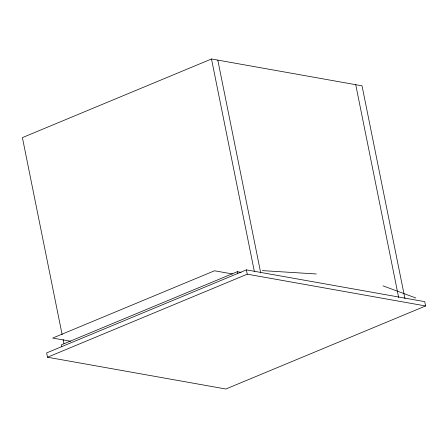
<?xml version="1.0" encoding="UTF-8"?>
<svg xmlns="http://www.w3.org/2000/svg" width="448" height="448" viewBox="0 0 448 448"><rect width="100%" height="100%" fill="white"/><g stroke="black" fill="none" stroke-linecap="round" stroke-linejoin="round"><path stroke-width="0.67" d="M404.947 298.654L362.034 85.82L211.506 58.99L22.4 137.609L62.143 334.701M241.119 272.378L237.3 271.701L61.387 344.831L61.796 346.853M246.389 269.87L46.637 352.912L47.505 357.224L225.848 389.01L425.6 305.967L424.732 301.655L246.389 269.87L247.257 274.182L425.6 305.967M47.505 357.224L247.257 274.182M262.315 270.62L316.282 273.969M232.406 273.963L214.519 270.777L52.679 338.055L70.571 341.247M382.984 285.858L415.834 297.982M355.734 84.694L398.647 297.528M217.806 60.11L260.719 272.944M211.506 58.99L254.419 271.824M237.3 271.701L237.709 273.722M63.106 339.489L63.935 343.599"/></g></svg>
